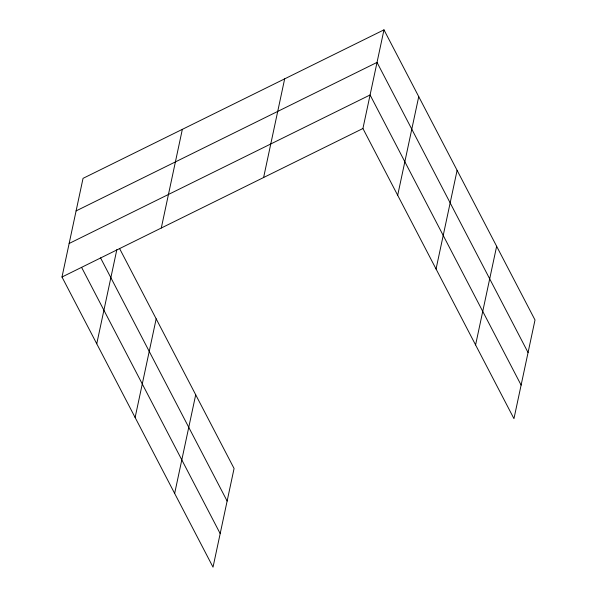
<?xml version="1.0" encoding="UTF-8"?>
<svg xmlns="http://www.w3.org/2000/svg" width="597" height="597" viewBox="0 0 597 597"><rect width="100%" height="100%" fill="white"/><g stroke="black" fill="none" stroke-linecap="round" stroke-linejoin="round"><path stroke-width="0.9" d="M119.512 248.404L234.076 468.488L213.025 567.15L61.991 277.015L83.043 178.354L383.975 29.85L535.009 319.985L513.957 418.646L362.924 128.512L383.975 29.85M96.751 343.79L116.84 249.65M161.294 228.009L182.346 129.348M135.123 417.497L156.175 318.835M174.652 493.443L195.704 394.781M263.613 177.518L284.665 78.856M397.684 195.294L418.736 96.624M436.056 269.001L457.108 170.339M475.585 344.939L496.644 246.277M76.095 210.913L377.028 62.409L528.061 352.543M69.148 243.472L370.08 94.968L521.114 385.102M61.991 277.015L362.924 128.512M100.557 257.904L227.129 501.047M81.595 267.374L220.181 533.606"/></g></svg>
